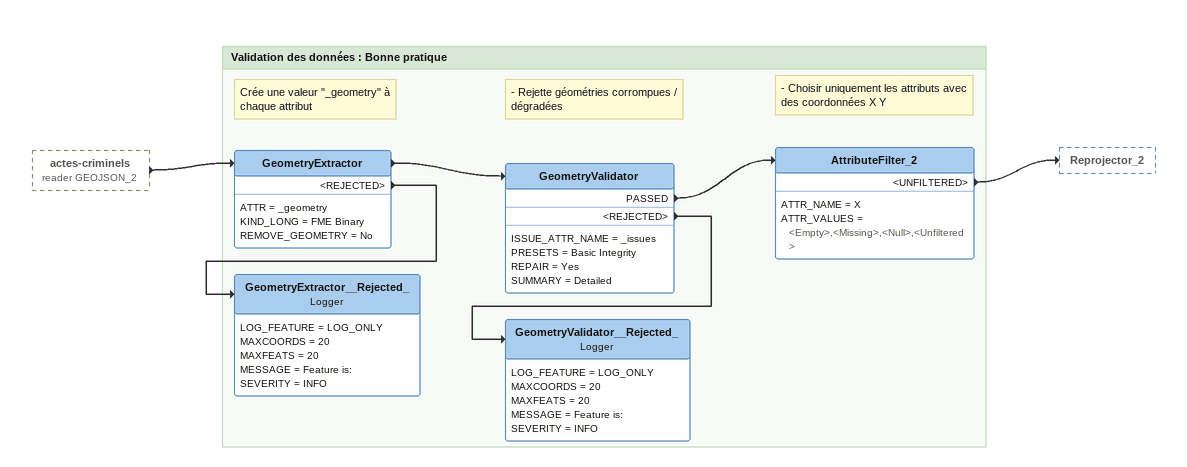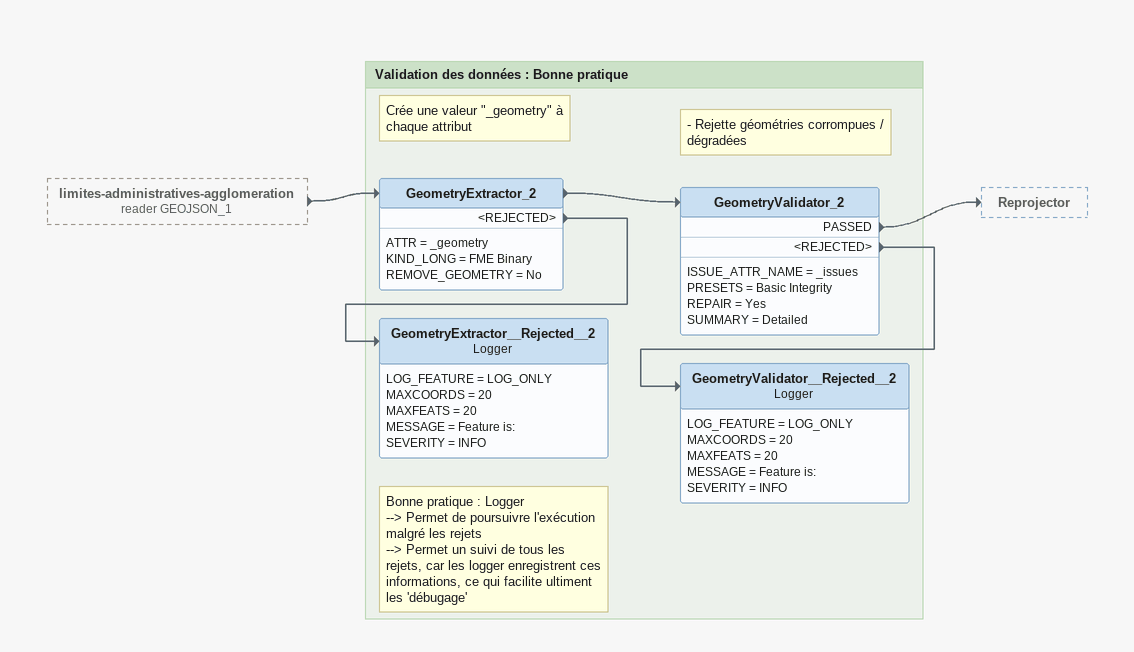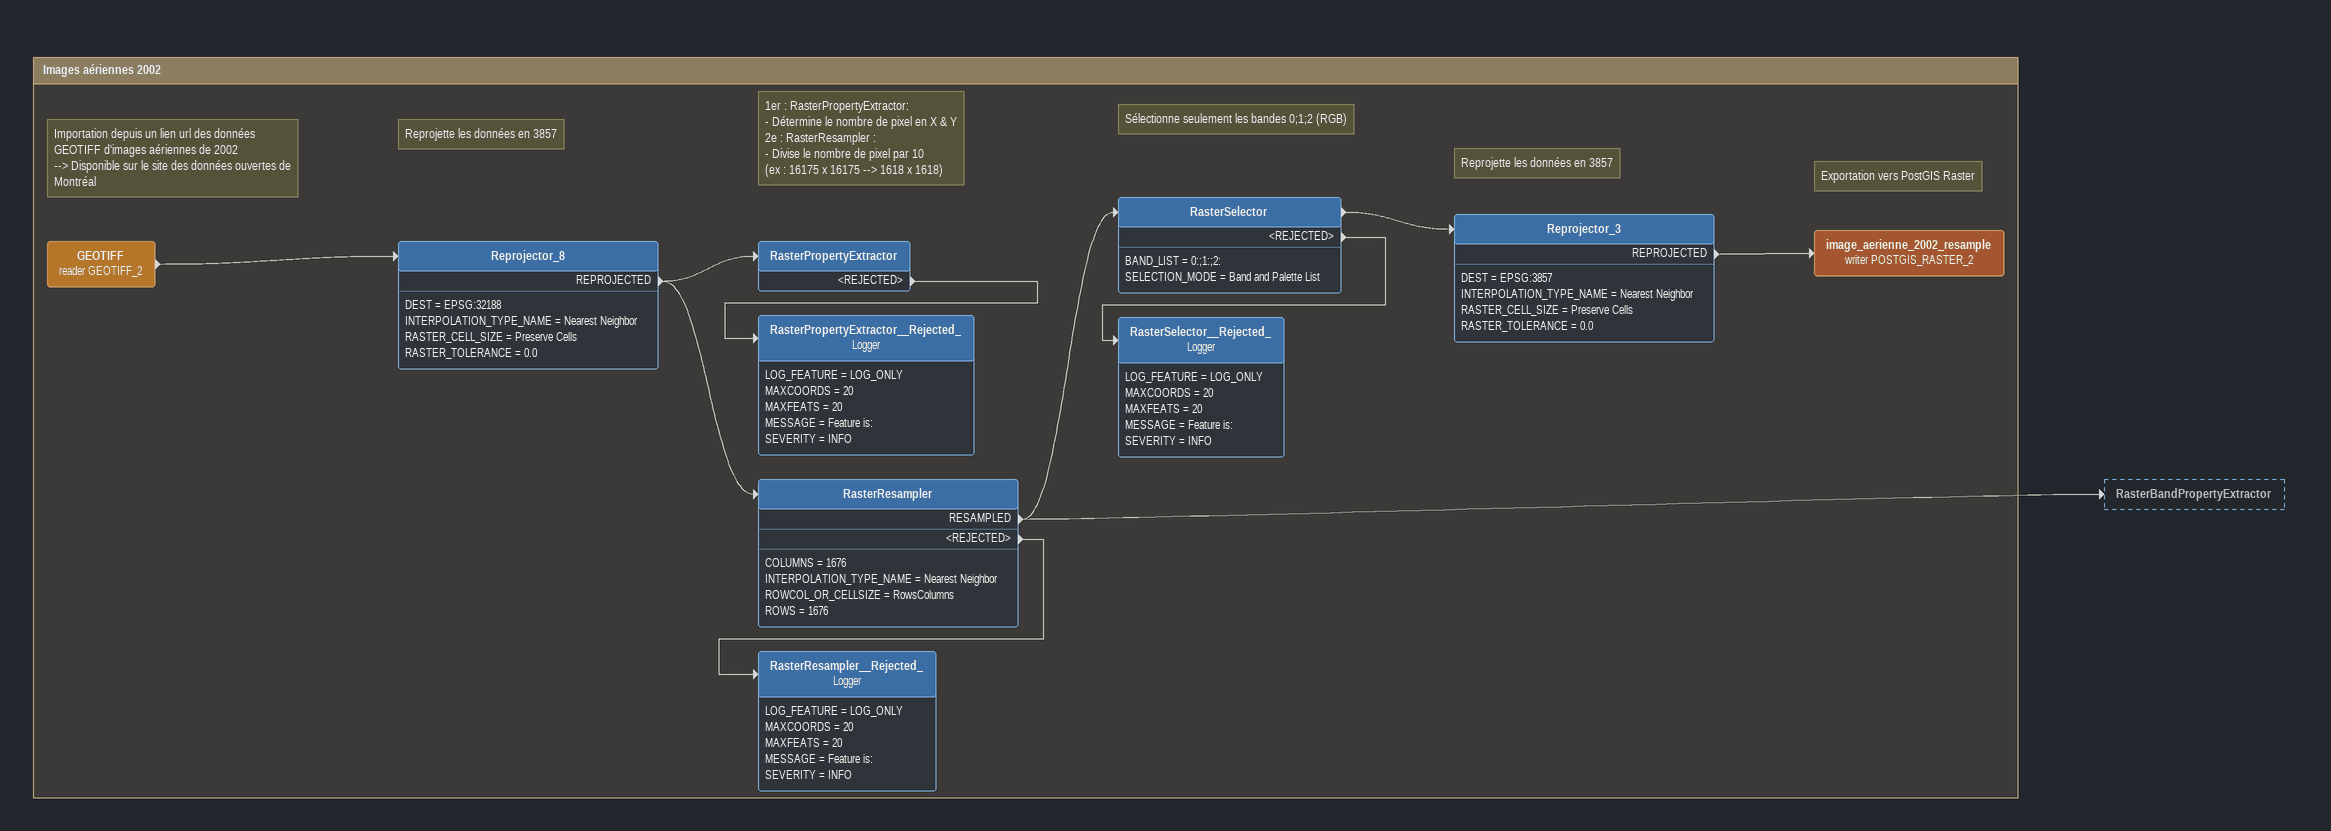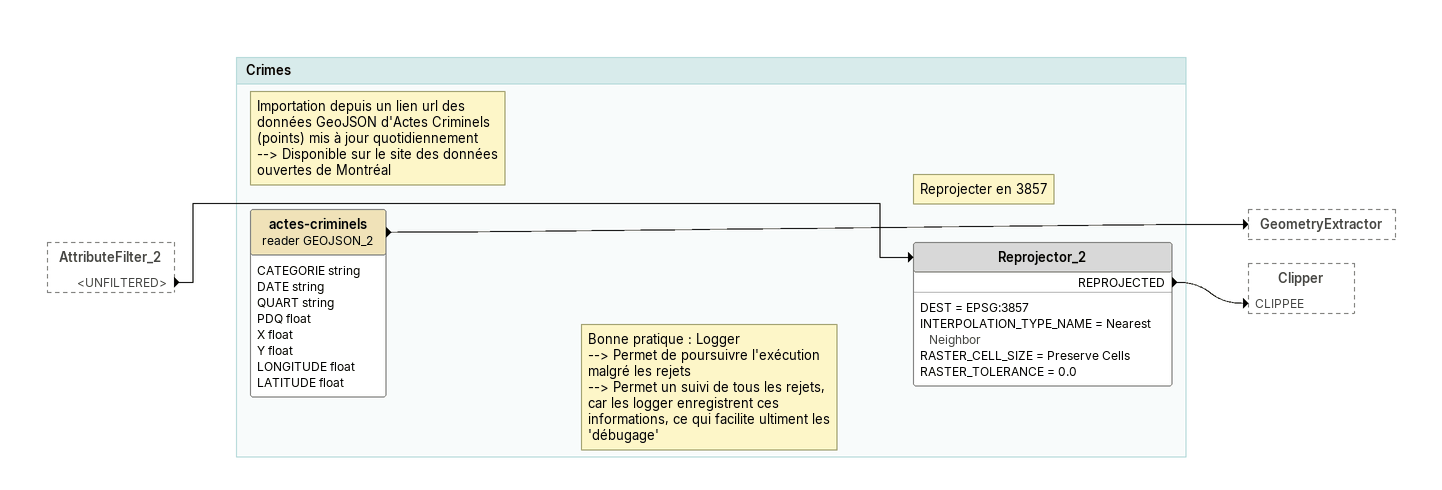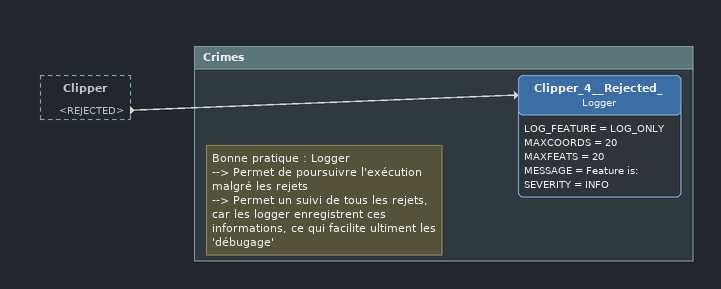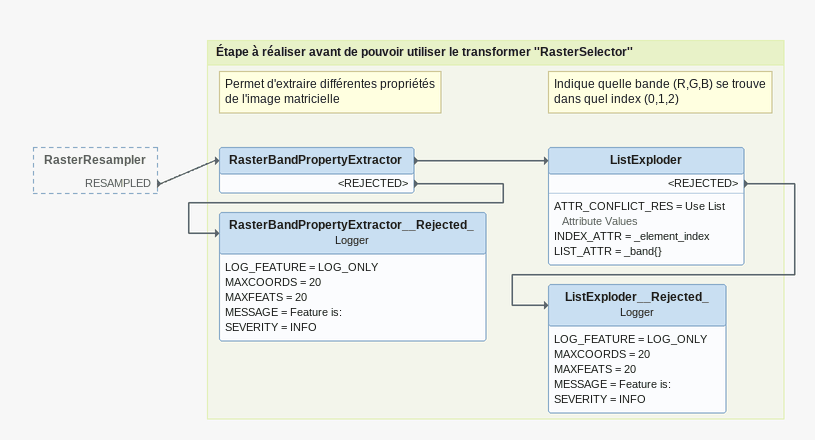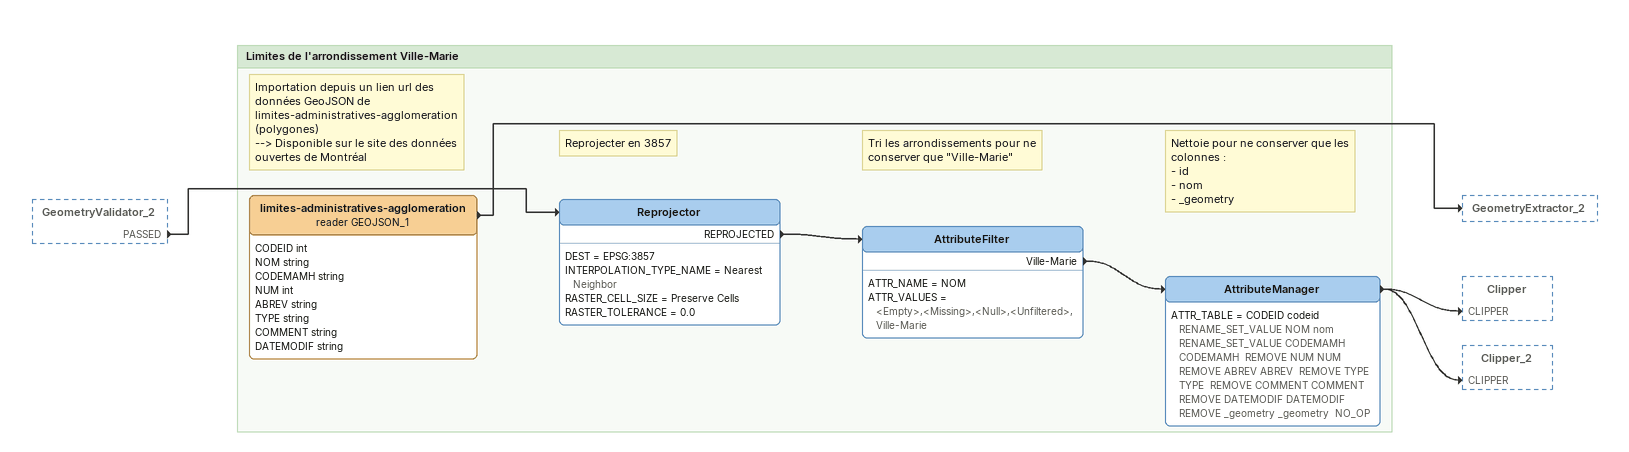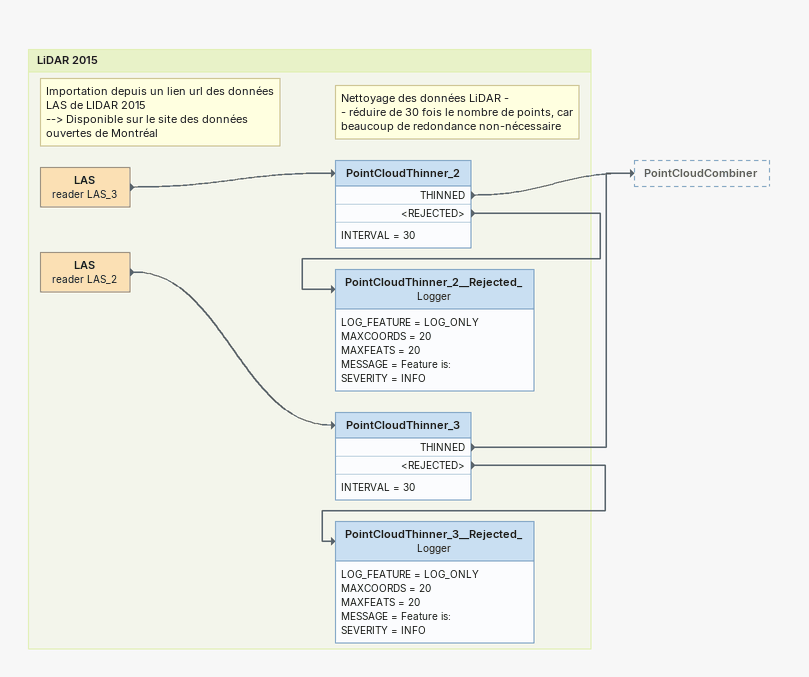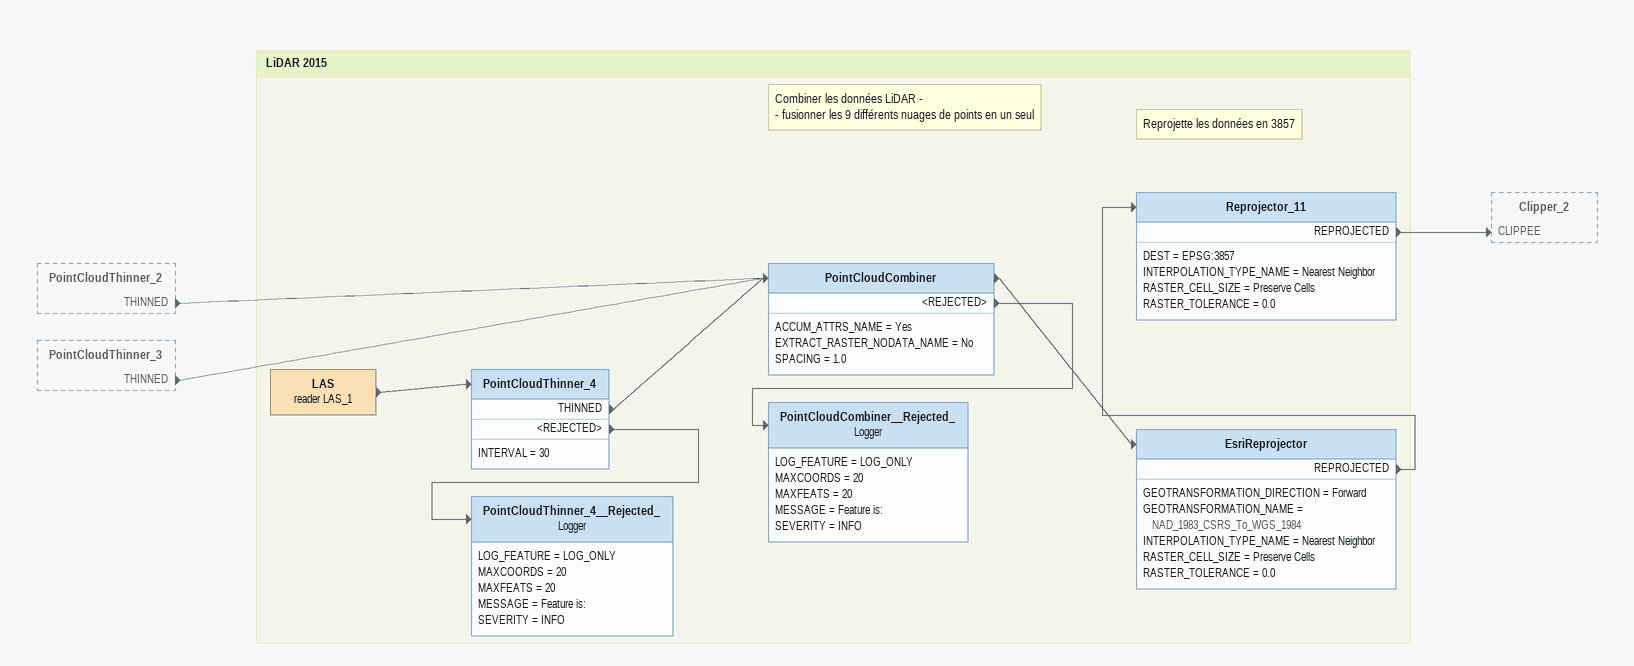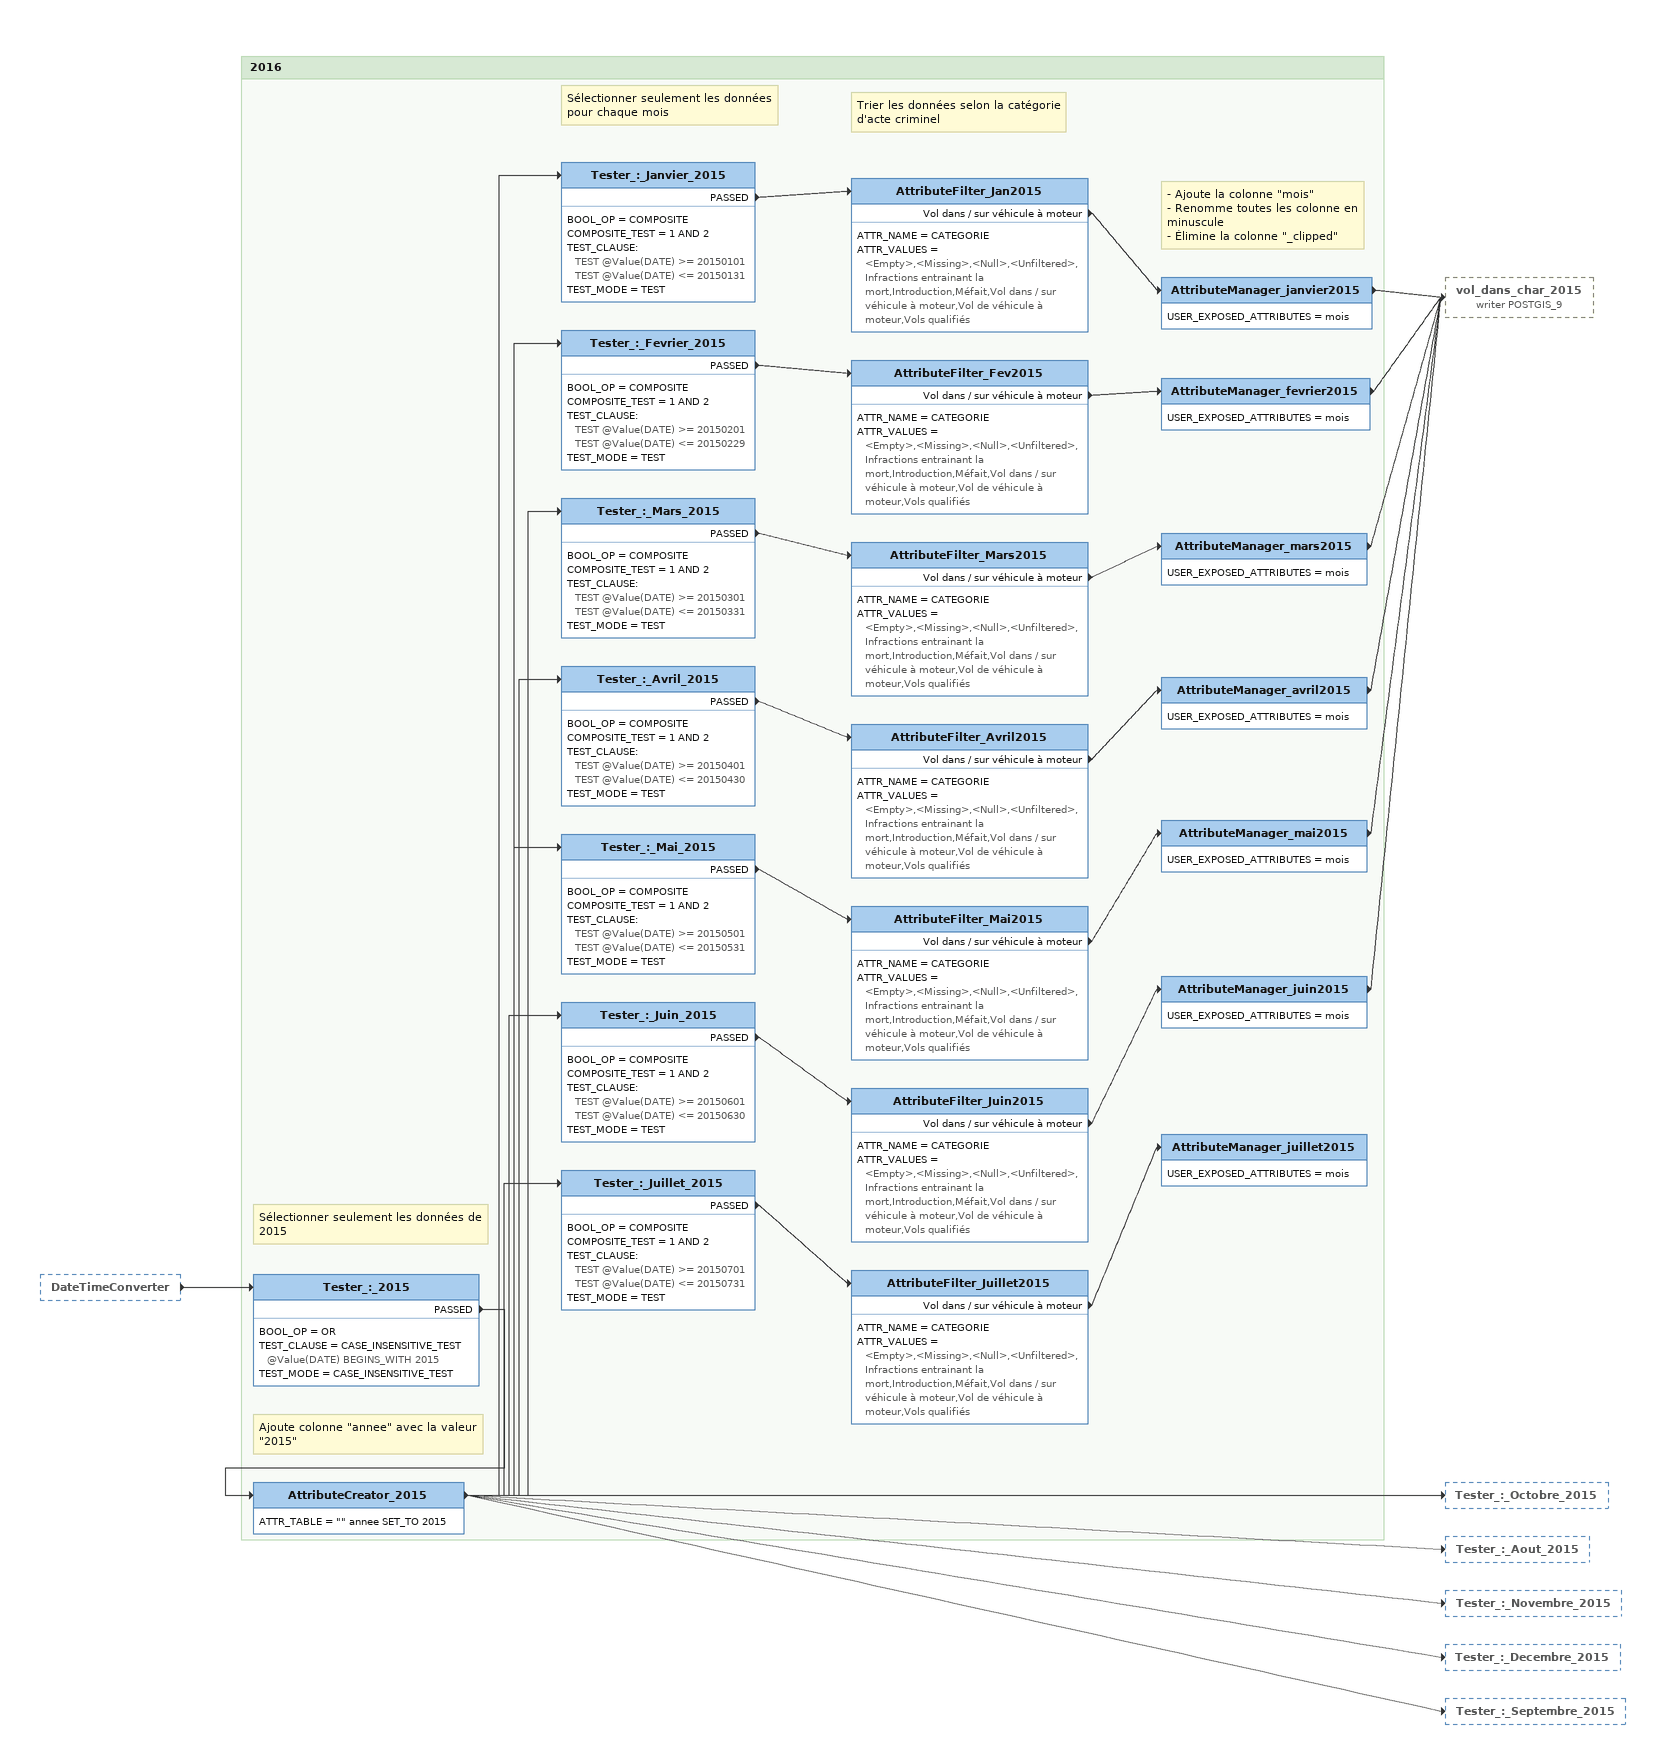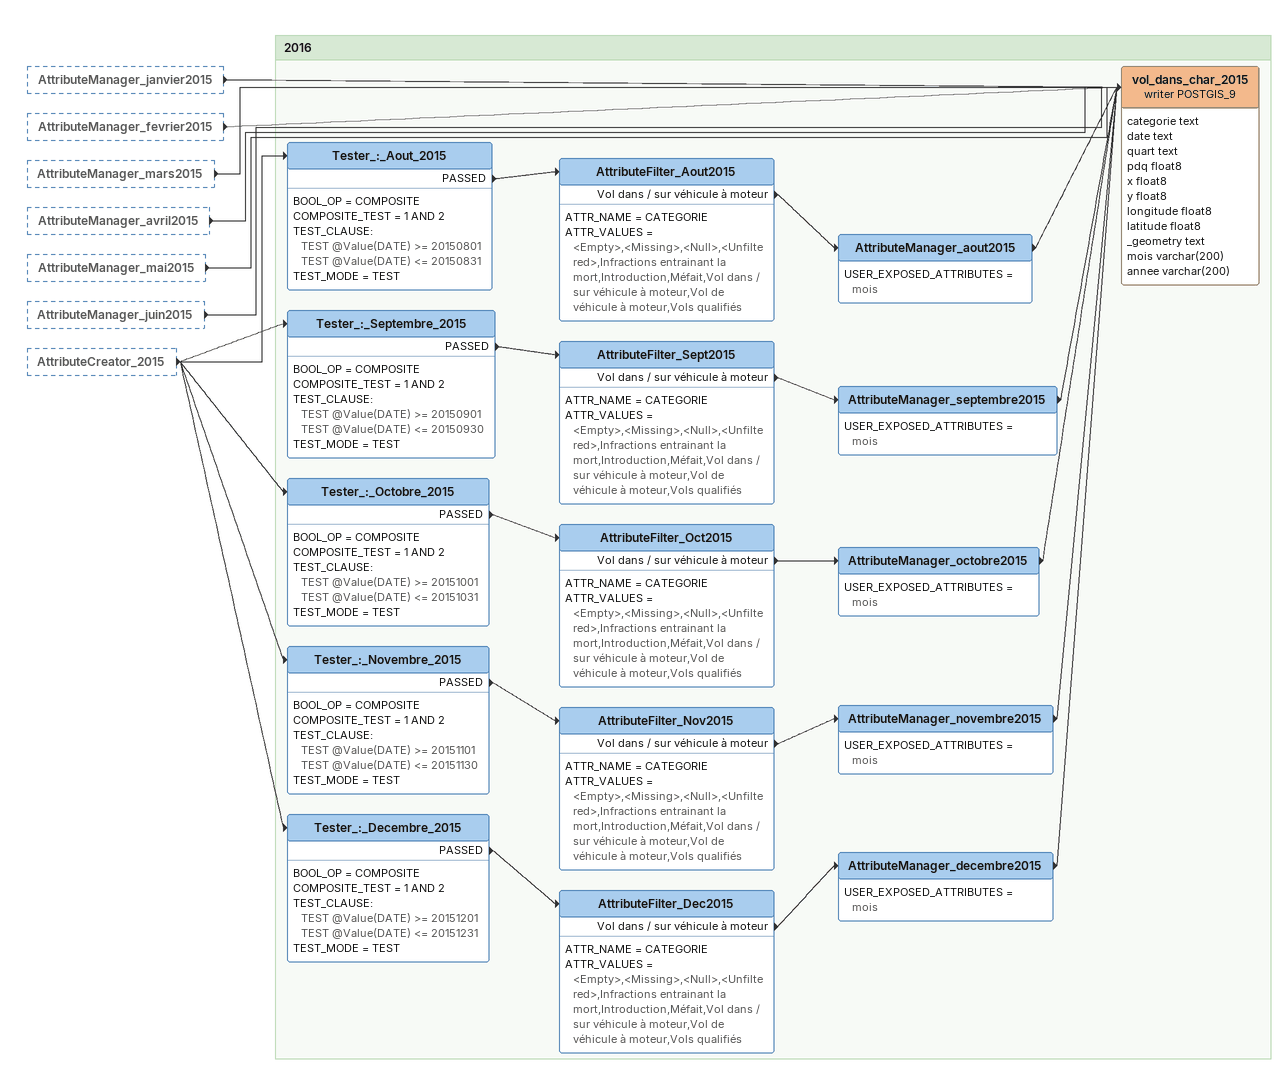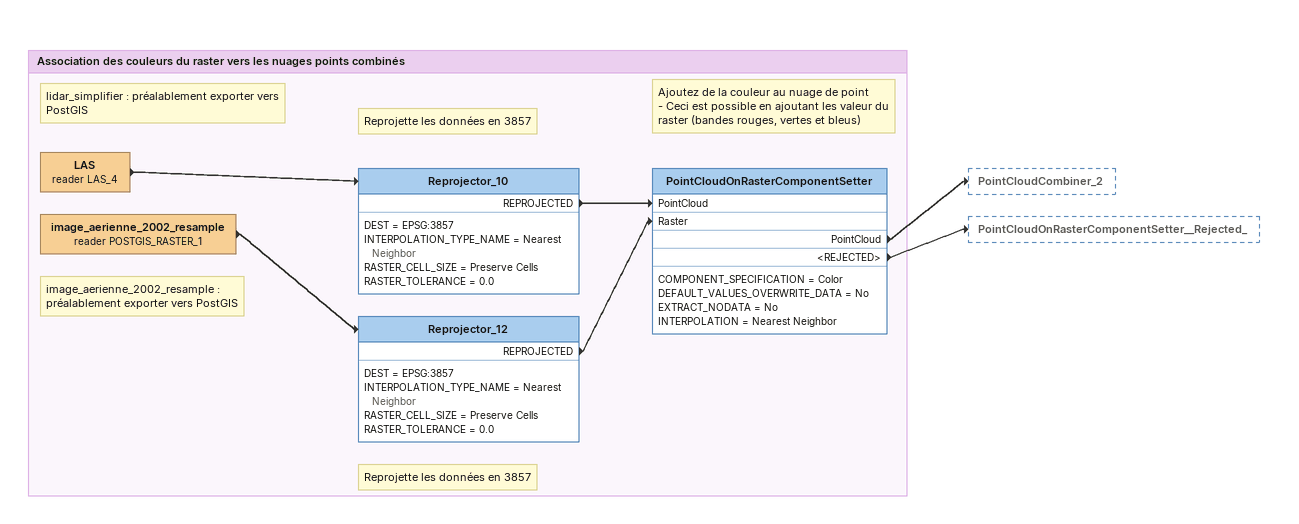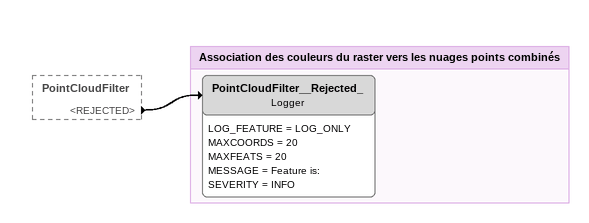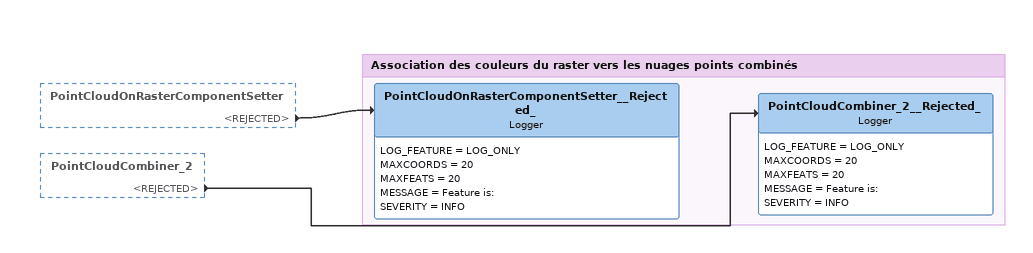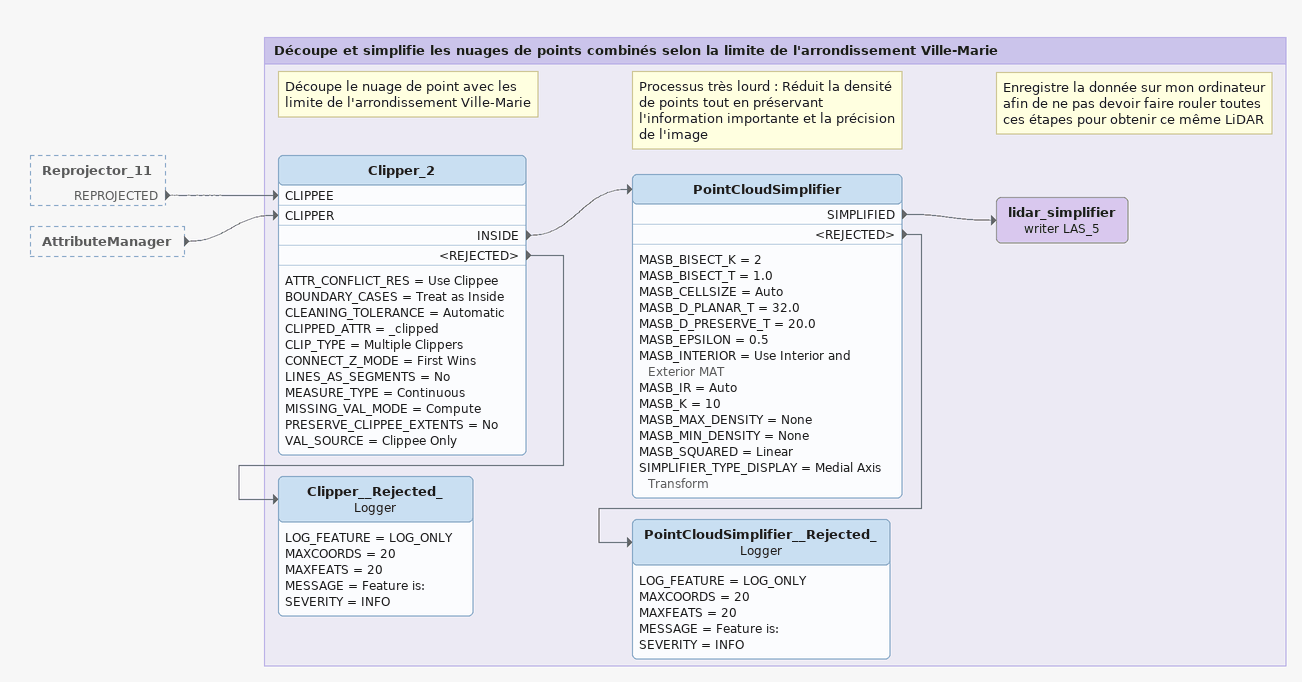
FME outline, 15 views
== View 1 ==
actes-criminels (reader GEOJSON_2) [outside]
    -> GeometryExtractor

Bookmark: Validation des données : Bonne pratique
Note: Crée une valeur "_geometry" à chaque attribut
GeometryExtractor
    ATTR = _geometry
    KIND_LONG = FME Binary
    REMOVE_GEOMETRY = No
    -> GeometryValidator
    <REJECTED> -> GeometryExtractor__Rejected_
Note: - Rejette géométries corrompues / dégradées
GeometryValidator
    ISSUE_ATTR_NAME = _issues
    PRESETS = Basic Integrity
    REPAIR = Yes
    SUMMARY = Detailed
    PASSED -> AttributeFilter_2
    <REJECTED> -> GeometryValidator__Rejected_
Note: - Choisir uniquement les attributs avec des coordonnées X Y
AttributeFilter_2
    ATTR_NAME = X
    ATTR_VALUES = <Empty>,<Missing>,<Null>,<Unfiltered>
    <UNFILTERED> -> Reprojector_2
GeometryValidator__Rejected_: Logger
    LOG_FEATURE = LOG_ONLY
    MAXCOORDS = 20
    MAXFEATS = 20
    MESSAGE = Feature is:
    SEVERITY = INFO
GeometryExtractor__Rejected_: Logger
    LOG_FEATURE = LOG_ONLY
    MAXCOORDS = 20
    MAXFEATS = 20
    MESSAGE = Feature is:
    SEVERITY = INFO

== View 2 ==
limites-administratives-agglomeration (reader GEOJSON_1) [outside]
    -> GeometryExtractor_2

Bookmark: Validation des données : Bonne pratique
Note: Crée une valeur "_geometry" à chaque attribut
GeometryExtractor_2
    ATTR = _geometry
    KIND_LONG = FME Binary
    REMOVE_GEOMETRY = No
    -> GeometryValidator_2
    <REJECTED> -> GeometryExtractor__Rejected__2
Note: - Rejette géométries corrompues / dégradées
GeometryValidator_2
    ISSUE_ATTR_NAME = _issues
    PRESETS = Basic Integrity
    REPAIR = Yes
    SUMMARY = Detailed
    PASSED -> Reprojector
    <REJECTED> -> GeometryValidator__Rejected__2
GeometryValidator__Rejected__2: Logger
    LOG_FEATURE = LOG_ONLY
    MAXCOORDS = 20
    MAXFEATS = 20
    MESSAGE = Feature is:
    SEVERITY = INFO
Note: Bonne pratique : Logger / --> Permet de poursuivre l'exécution malgré les rejets / --> Permet un suivi de tous les rejets, car les logger enregistrent ces informations, ce qui facilite ultiment les 'débugage'
GeometryExtractor__Rejected__2: Logger
    LOG_FEATURE = LOG_ONLY
    MAXCOORDS = 20
    MAXFEATS = 20
    MESSAGE = Feature is:
    SEVERITY = INFO

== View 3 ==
Bookmark: Images aériennes 2002
Note: Importation depuis un lien url des données GEOTIFF d'images aériennes de 2002 / --> Disponible sur le site des données ouvertes de Montréal
GEOTIFF (reader GEOTIFF_2)
    -> Reprojector_8
Note: Reprojette les données en 3857
Reprojector_8
    DEST = EPSG:32188
    INTERPOLATION_TYPE_NAME = Nearest Neighbor
    RASTER_CELL_SIZE = Preserve Cells
    RASTER_TOLERANCE = 0.0
    REPROJECTED -> RasterPropertyExtractor
    REPROJECTED -> RasterResampler
Note: 1er : RasterPropertyExtractor: / - Détermine le nombre de pixel en X & Y / 2e : RasterResampler : / - Divise le nombre de pixel par 10 / (ex : 16175 x 16175 --> 1618 x 1618)
RasterPropertyExtractor
    <REJECTED> -> RasterPropertyExtractor__Rejected_
RasterPropertyExtractor__Rejected_: Logger
    LOG_FEATURE = LOG_ONLY
    MAXCOORDS = 20
    MAXFEATS = 20
    MESSAGE = Feature is:
    SEVERITY = INFO
RasterResampler
    COLUMNS = 1676
    INTERPOLATION_TYPE_NAME = Nearest Neighbor
    ROWCOL_OR_CELLSIZE = RowsColumns
    ROWS = 1676
    RESAMPLED -> RasterBandPropertyExtractor
    RESAMPLED -> RasterSelector
    <REJECTED> -> RasterResampler__Rejected_
Note: Sélectionne seulement les bandes 0;1;2 (RGB)
RasterSelector
    BAND_LIST = 0:;1:;2:
    SELECTION_MODE = Band and Palette List
    -> Reprojector_3
    <REJECTED> -> RasterSelector__Rejected_
Note: Reprojette les données en 3857
Reprojector_3
    DEST = EPSG:3857
    INTERPOLATION_TYPE_NAME = Nearest Neighbor
    RASTER_CELL_SIZE = Preserve Cells
    RASTER_TOLERANCE = 0.0
    REPROJECTED -> image_aerienne_2002_resample (writer POSTGIS_RASTER_2)
Note: Exportation vers PostGIS Raster
image_aerienne_2002_resample (writer POSTGIS_RASTER_2)
RasterSelector__Rejected_: Logger
    LOG_FEATURE = LOG_ONLY
    MAXCOORDS = 20
    MAXFEATS = 20
    MESSAGE = Feature is:
    SEVERITY = INFO
RasterResampler__Rejected_: Logger
    LOG_FEATURE = LOG_ONLY
    MAXCOORDS = 20
    MAXFEATS = 20
    MESSAGE = Feature is:
    SEVERITY = INFO

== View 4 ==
AttributeFilter_2 [outside]
    <UNFILTERED> -> Reprojector_2

Bookmark: Crimes
Note: Importation depuis un lien url des données GeoJSON d'Actes Criminels (points) mis à jour quotidiennement / --> Disponible sur le site des données ouvertes de Montréal
Note: Bonne pratique : Logger / --> Permet de poursuivre l'exécution malgré les rejets / --> Permet un suivi de tous les rejets, car les logger enregistrent ces informations, ce qui facilite ultiment les 'débugage'
actes-criminels (reader GEOJSON_2)
    attributes: CATEGORIE string, DATE string, QUART string, PDQ float, X float, Y float, LONGITUDE float, LATITUDE float
    -> GeometryExtractor
Note: Reprojecter en 3857
Reprojector_2
    DEST = EPSG:3857
    INTERPOLATION_TYPE_NAME = Nearest Neighbor
    RASTER_CELL_SIZE = Preserve Cells
    RASTER_TOLERANCE = 0.0
    REPROJECTED -> Clipper [CLIPPEE]

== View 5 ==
Clipper [outside]
    <REJECTED> -> Clipper_4__Rejected_

Bookmark: Crimes
Note: Bonne pratique : Logger / --> Permet de poursuivre l'exécution malgré les rejets / --> Permet un suivi de tous les rejets, car les logger enregistrent ces informations, ce qui facilite ultiment les 'débugage'
Clipper_4__Rejected_: Logger
    LOG_FEATURE = LOG_ONLY
    MAXCOORDS = 20
    MAXFEATS = 20
    MESSAGE = Feature is:
    SEVERITY = INFO

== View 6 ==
RasterResampler [outside]
    RESAMPLED -> RasterBandPropertyExtractor

Bookmark: Étape à réaliser avant de pouvoir utiliser le transformer ''RasterSelector''
Note: Permet d'extraire différentes propriétés de l'image matricielle
RasterBandPropertyExtractor
    -> ListExploder
    <REJECTED> -> RasterBandPropertyExtractor__Rejected_
Note: Indique quelle bande (R,G,B) se trouve dans quel index (0,1,2)
ListExploder
    ATTR_CONFLICT_RES = Use List Attribute Values
    INDEX_ATTR = _element_index
    LIST_ATTR = _band{}
    <REJECTED> -> ListExploder__Rejected_
ListExploder__Rejected_: Logger
    LOG_FEATURE = LOG_ONLY
    MAXCOORDS = 20
    MAXFEATS = 20
    MESSAGE = Feature is:
    SEVERITY = INFO
RasterBandPropertyExtractor__Rejected_: Logger
    LOG_FEATURE = LOG_ONLY
    MAXCOORDS = 20
    MAXFEATS = 20
    MESSAGE = Feature is:
    SEVERITY = INFO

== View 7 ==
GeometryValidator_2 [outside]
    PASSED -> Reprojector

Bookmark: Limites de l'arrondissement Ville-Marie
Note: Importation depuis un lien url des données GeoJSON de limites-administratives-agglomeration (polygones) / --> Disponible sur le site des données ouvertes de Montréal
limites-administratives-agglomeration (reader GEOJSON_1)
    attributes: CODEID int, NOM string, CODEMAMH string, NUM int, ABREV string, TYPE string, COMMENT string, DATEMODIF string
    -> GeometryExtractor_2
Note: Reprojecter en 3857
Reprojector
    DEST = EPSG:3857
    INTERPOLATION_TYPE_NAME = Nearest Neighbor
    RASTER_CELL_SIZE = Preserve Cells
    RASTER_TOLERANCE = 0.0
    REPROJECTED -> AttributeFilter
Note: Tri les arrondissements pour ne conserver que "Ville-Marie"
AttributeFilter
    ATTR_NAME = NOM
    ATTR_VALUES = <Empty>,<Missing>,<Null>,<Unfiltered>,Ville-Marie
    Ville-Marie -> AttributeManager
Note: Nettoie pour ne conserver que les colonnes : / - id / - nom / - _geometry
AttributeManager
    ATTR_TABLE = CODEID codeid  RENAME_SET_VALUE NOM nom  RENAME_SET_VALUE CODEMAMH CODEMAMH  REMOVE NUM NUM  REMOVE ABREV ABREV  REMOVE TYPE TYPE  REMOVE COMMENT COMMENT  REMOVE DATEMODIF DATEMODIF  REMOVE _geometry _geometry  NO_OP
    -> Clipper [CLIPPER]
    -> Clipper_2 [CLIPPER]

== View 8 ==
Bookmark: LiDAR 2015
Note: Importation depuis un lien url des données LAS de LIDAR 2015 / --> Disponible sur le site des données ouvertes de Montréal
LAS (reader LAS_3)
    -> PointCloudThinner_2
Note: Nettoyage des données LiDAR - / - réduire de 30 fois le nombre de points, car beaucoup de redondance non-nécessaire
PointCloudThinner_2
    INTERVAL = 30
    THINNED -> PointCloudCombiner
    <REJECTED> -> PointCloudThinner_2__Rejected_
PointCloudThinner_2__Rejected_: Logger
    LOG_FEATURE = LOG_ONLY
    MAXCOORDS = 20
    MAXFEATS = 20
    MESSAGE = Feature is:
    SEVERITY = INFO
LAS (reader LAS_2)
    -> PointCloudThinner_3
PointCloudThinner_3
    INTERVAL = 30
    THINNED -> PointCloudCombiner
    <REJECTED> -> PointCloudThinner_3__Rejected_
PointCloudThinner_3__Rejected_: Logger
    LOG_FEATURE = LOG_ONLY
    MAXCOORDS = 20
    MAXFEATS = 20
    MESSAGE = Feature is:
    SEVERITY = INFO

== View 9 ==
PointCloudThinner_2 [outside]
    THINNED -> PointCloudCombiner
PointCloudThinner_3 [outside]
    THINNED -> PointCloudCombiner

Bookmark: LiDAR 2015
LAS (reader LAS_1)
    -> PointCloudThinner_4
PointCloudThinner_4
    INTERVAL = 30
    THINNED -> PointCloudCombiner
    <REJECTED> -> PointCloudThinner_4__Rejected_
Note: Combiner les données LiDAR - / - fusionner les 9 différents nuages de points en un seul
PointCloudCombiner
    ACCUM_ATTRS_NAME = Yes
    EXTRACT_RASTER_NODATA_NAME = No
    SPACING = 1.0
    -> EsriReprojector
    <REJECTED> -> PointCloudCombiner__Rejected_
PointCloudCombiner__Rejected_: Logger
    LOG_FEATURE = LOG_ONLY
    MAXCOORDS = 20
    MAXFEATS = 20
    MESSAGE = Feature is:
    SEVERITY = INFO
EsriReprojector
    GEOTRANSFORMATION_DIRECTION = Forward
    GEOTRANSFORMATION_NAME = NAD_1983_CSRS_To_WGS_1984
    INTERPOLATION_TYPE_NAME = Nearest Neighbor
    RASTER_CELL_SIZE = Preserve Cells
    RASTER_TOLERANCE = 0.0
    REPROJECTED -> Reprojector_11
Note: Reprojette les données en 3857
Reprojector_11
    DEST = EPSG:3857
    INTERPOLATION_TYPE_NAME = Nearest Neighbor
    RASTER_CELL_SIZE = Preserve Cells
    RASTER_TOLERANCE = 0.0
    REPROJECTED -> Clipper_2 [CLIPPEE]
PointCloudThinner_4__Rejected_: Logger
    LOG_FEATURE = LOG_ONLY
    MAXCOORDS = 20
    MAXFEATS = 20
    MESSAGE = Feature is:
    SEVERITY = INFO

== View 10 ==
DateTimeConverter [outside]
    -> Tester_:_2015

Bookmark: 2016
Note: Sélectionner seulement les données de 2015
Tester_:_2015
    BOOL_OP = OR
    TEST_CLAUSE = CASE_INSENSITIVE_TEST @Value(DATE) BEGINS_WITH 2015
    TEST_MODE = CASE_INSENSITIVE_TEST
    PASSED -> AttributeCreator_2015
Note: Ajoute colonne "annee" avec la valeur "2015"
AttributeCreator_2015
    ATTR_TABLE = "" annee SET_TO 2015
    -> Tester_:_Octobre_2015
    -> Tester_:_Mars_2015
    -> Tester_:_Fevrier_2015
    -> Tester_:_Aout_2015
    -> Tester_:_Avril_2015
    -> Tester_:_Novembre_2015
    -> Tester_:_Decembre_2015
    -> Tester_:_Janvier_2015
    -> Tester_:_Juillet_2015
    -> Tester_:_Juin_2015
    -> Tester_:_Septembre_2015
    -> Tester_:_Mai_2015
Note: Sélectionner seulement les données pour chaque mois
Tester_:_Janvier_2015
    BOOL_OP = COMPOSITE
    COMPOSITE_TEST = 1 AND 2
    TEST_CLAUSE:
      TEST @Value(DATE) >= 20150101
      TEST @Value(DATE) <= 20150131
    TEST_MODE = TEST
    PASSED -> AttributeFilter_Jan2015
Note: Trier les données selon la catégorie d'acte criminel
AttributeFilter_Jan2015
    ATTR_NAME = CATEGORIE
    ATTR_VALUES = <Empty>,<Missing>,<Null>,<Unfiltered>,Infractions entrainant la mort,Introduction,Méfait,Vol dans / sur véhicule à moteur,Vol de véhicule à moteur,Vols qualifiés
    Vol dans / sur véhicule à moteur -> AttributeManager_janvier2015
Note: - Ajoute la colonne "mois" / - Renomme toutes les colonne en minuscule / - Élimine la colonne "_clipped"
AttributeManager_janvier2015
    USER_EXPOSED_ATTRIBUTES = mois
    -> vol_dans_char_2015 (writer POSTGIS_9)
Tester_:_Fevrier_2015
    BOOL_OP = COMPOSITE
    COMPOSITE_TEST = 1 AND 2
    TEST_CLAUSE:
      TEST @Value(DATE) >= 20150201
      TEST @Value(DATE) <= 20150229
    TEST_MODE = TEST
    PASSED -> AttributeFilter_Fev2015
AttributeFilter_Fev2015
    ATTR_NAME = CATEGORIE
    ATTR_VALUES = <Empty>,<Missing>,<Null>,<Unfiltered>,Infractions entrainant la mort,Introduction,Méfait,Vol dans / sur véhicule à moteur,Vol de véhicule à moteur,Vols qualifiés
    Vol dans / sur véhicule à moteur -> AttributeManager_fevrier2015
AttributeManager_fevrier2015
    USER_EXPOSED_ATTRIBUTES = mois
    -> vol_dans_char_2015 (writer POSTGIS_9)
Tester_:_Mars_2015
    BOOL_OP = COMPOSITE
    COMPOSITE_TEST = 1 AND 2
    TEST_CLAUSE:
      TEST @Value(DATE) >= 20150301
      TEST @Value(DATE) <= 20150331
    TEST_MODE = TEST
    PASSED -> AttributeFilter_Mars2015
AttributeFilter_Mars2015
    ATTR_NAME = CATEGORIE
    ATTR_VALUES = <Empty>,<Missing>,<Null>,<Unfiltered>,Infractions entrainant la mort,Introduction,Méfait,Vol dans / sur véhicule à moteur,Vol de véhicule à moteur,Vols qualifiés
    Vol dans / sur véhicule à moteur -> AttributeManager_mars2015
AttributeManager_mars2015
    USER_EXPOSED_ATTRIBUTES = mois
    -> vol_dans_char_2015 (writer POSTGIS_9)
Tester_:_Avril_2015
    BOOL_OP = COMPOSITE
    COMPOSITE_TEST = 1 AND 2
    TEST_CLAUSE:
      TEST @Value(DATE) >= 20150401
      TEST @Value(DATE) <= 20150430
    TEST_MODE = TEST
    PASSED -> AttributeFilter_Avril2015
AttributeFilter_Avril2015
    ATTR_NAME = CATEGORIE
    ATTR_VALUES = <Empty>,<Missing>,<Null>,<Unfiltered>,Infractions entrainant la mort,Introduction,Méfait,Vol dans / sur véhicule à moteur,Vol de véhicule à moteur,Vols qualifiés
    Vol dans / sur véhicule à moteur -> AttributeManager_avril2015
AttributeManager_avril2015
    USER_EXPOSED_ATTRIBUTES = mois
    -> vol_dans_char_2015 (writer POSTGIS_9)
Tester_:_Mai_2015
    BOOL_OP = COMPOSITE
    COMPOSITE_TEST = 1 AND 2
    TEST_CLAUSE:
      TEST @Value(DATE) >= 20150501
      TEST @Value(DATE) <= 20150531
    TEST_MODE = TEST
    PASSED -> AttributeFilter_Mai2015
AttributeFilter_Mai2015
    ATTR_NAME = CATEGORIE
    ATTR_VALUES = <Empty>,<Missing>,<Null>,<Unfiltered>,Infractions entrainant la mort,Introduction,Méfait,Vol dans / sur véhicule à moteur,Vol de véhicule à moteur,Vols qualifiés
    Vol dans / sur véhicule à moteur -> AttributeManager_mai2015
AttributeManager_mai2015
    USER_EXPOSED_ATTRIBUTES = mois
    -> vol_dans_char_2015 (writer POSTGIS_9)
Tester_:_Juin_2015
    BOOL_OP = COMPOSITE
    COMPOSITE_TEST = 1 AND 2
    TEST_CLAUSE:
      TEST @Value(DATE) >= 20150601
      TEST @Value(DATE) <= 20150630
    TEST_MODE = TEST
    PASSED -> AttributeFilter_Juin2015
AttributeFilter_Juin2015
    ATTR_NAME = CATEGORIE
    ATTR_VALUES = <Empty>,<Missing>,<Null>,<Unfiltered>,Infractions entrainant la mort,Introduction,Méfait,Vol dans / sur véhicule à moteur,Vol de véhicule à moteur,Vols qualifiés
    Vol dans / sur véhicule à moteur -> AttributeManager_juin2015
AttributeManager_juin2015
    USER_EXPOSED_ATTRIBUTES = mois
    -> vol_dans_char_2015 (writer POSTGIS_9)
Tester_:_Juillet_2015
    BOOL_OP = COMPOSITE
    COMPOSITE_TEST = 1 AND 2
    TEST_CLAUSE:
      TEST @Value(DATE) >= 20150701
      TEST @Value(DATE) <= 20150731
    TEST_MODE = TEST
    PASSED -> AttributeFilter_Juillet2015
AttributeFilter_Juillet2015
    ATTR_NAME = CATEGORIE
    ATTR_VALUES = <Empty>,<Missing>,<Null>,<Unfiltered>,Infractions entrainant la mort,Introduction,Méfait,Vol dans / sur véhicule à moteur,Vol de véhicule à moteur,Vols qualifiés
    Vol dans / sur véhicule à moteur -> AttributeManager_juillet2015
AttributeManager_juillet2015
    USER_EXPOSED_ATTRIBUTES = mois

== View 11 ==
AttributeManager_janvier2015 [outside]
    -> vol_dans_char_2015 (writer POSTGIS_9)
AttributeManager_fevrier2015 [outside]
    -> vol_dans_char_2015 (writer POSTGIS_9)
AttributeManager_mars2015 [outside]
    -> vol_dans_char_2015 (writer POSTGIS_9)
AttributeManager_avril2015 [outside]
    -> vol_dans_char_2015 (writer POSTGIS_9)
AttributeManager_mai2015 [outside]
    -> vol_dans_char_2015 (writer POSTGIS_9)
AttributeManager_juin2015 [outside]
    -> vol_dans_char_2015 (writer POSTGIS_9)
AttributeCreator_2015 [outside]
    -> Tester_:_Octobre_2015
    -> Tester_:_Aout_2015
    -> Tester_:_Novembre_2015
    -> Tester_:_Decembre_2015
    -> Tester_:_Septembre_2015

Bookmark: 2016
Tester_:_Aout_2015
    BOOL_OP = COMPOSITE
    COMPOSITE_TEST = 1 AND 2
    TEST_CLAUSE:
      TEST @Value(DATE) >= 20150801
      TEST @Value(DATE) <= 20150831
    TEST_MODE = TEST
    PASSED -> AttributeFilter_Aout2015
AttributeFilter_Aout2015
    ATTR_NAME = CATEGORIE
    ATTR_VALUES = <Empty>,<Missing>,<Null>,<Unfiltered>,Infractions entrainant la mort,Introduction,Méfait,Vol dans / sur véhicule à moteur,Vol de véhicule à moteur,Vols qualifiés
    Vol dans / sur véhicule à moteur -> AttributeManager_aout2015
AttributeManager_aout2015
    USER_EXPOSED_ATTRIBUTES = mois
    -> vol_dans_char_2015 (writer POSTGIS_9)
Tester_:_Septembre_2015
    BOOL_OP = COMPOSITE
    COMPOSITE_TEST = 1 AND 2
    TEST_CLAUSE:
      TEST @Value(DATE) >= 20150901
      TEST @Value(DATE) <= 20150930
    TEST_MODE = TEST
    PASSED -> AttributeFilter_Sept2015
AttributeFilter_Sept2015
    ATTR_NAME = CATEGORIE
    ATTR_VALUES = <Empty>,<Missing>,<Null>,<Unfiltered>,Infractions entrainant la mort,Introduction,Méfait,Vol dans / sur véhicule à moteur,Vol de véhicule à moteur,Vols qualifiés
    Vol dans / sur véhicule à moteur -> AttributeManager_septembre2015
AttributeManager_septembre2015
    USER_EXPOSED_ATTRIBUTES = mois
    -> vol_dans_char_2015 (writer POSTGIS_9)
Tester_:_Octobre_2015
    BOOL_OP = COMPOSITE
    COMPOSITE_TEST = 1 AND 2
    TEST_CLAUSE:
      TEST @Value(DATE) >= 20151001
      TEST @Value(DATE) <= 20151031
    TEST_MODE = TEST
    PASSED -> AttributeFilter_Oct2015
AttributeFilter_Oct2015
    ATTR_NAME = CATEGORIE
    ATTR_VALUES = <Empty>,<Missing>,<Null>,<Unfiltered>,Infractions entrainant la mort,Introduction,Méfait,Vol dans / sur véhicule à moteur,Vol de véhicule à moteur,Vols qualifiés
    Vol dans / sur véhicule à moteur -> AttributeManager_octobre2015
AttributeManager_octobre2015
    USER_EXPOSED_ATTRIBUTES = mois
    -> vol_dans_char_2015 (writer POSTGIS_9)
Tester_:_Novembre_2015
    BOOL_OP = COMPOSITE
    COMPOSITE_TEST = 1 AND 2
    TEST_CLAUSE:
      TEST @Value(DATE) >= 20151101
      TEST @Value(DATE) <= 20151130
    TEST_MODE = TEST
    PASSED -> AttributeFilter_Nov2015
AttributeFilter_Nov2015
    ATTR_NAME = CATEGORIE
    ATTR_VALUES = <Empty>,<Missing>,<Null>,<Unfiltered>,Infractions entrainant la mort,Introduction,Méfait,Vol dans / sur véhicule à moteur,Vol de véhicule à moteur,Vols qualifiés
    Vol dans / sur véhicule à moteur -> AttributeManager_novembre2015
AttributeManager_novembre2015
    USER_EXPOSED_ATTRIBUTES = mois
    -> vol_dans_char_2015 (writer POSTGIS_9)
Tester_:_Decembre_2015
    BOOL_OP = COMPOSITE
    COMPOSITE_TEST = 1 AND 2
    TEST_CLAUSE:
      TEST @Value(DATE) >= 20151201
      TEST @Value(DATE) <= 20151231
    TEST_MODE = TEST
    PASSED -> AttributeFilter_Dec2015
AttributeFilter_Dec2015
    ATTR_NAME = CATEGORIE
    ATTR_VALUES = <Empty>,<Missing>,<Null>,<Unfiltered>,Infractions entrainant la mort,Introduction,Méfait,Vol dans / sur véhicule à moteur,Vol de véhicule à moteur,Vols qualifiés
    Vol dans / sur véhicule à moteur -> AttributeManager_decembre2015
AttributeManager_decembre2015
    USER_EXPOSED_ATTRIBUTES = mois
    -> vol_dans_char_2015 (writer POSTGIS_9)
vol_dans_char_2015 (writer POSTGIS_9)
    attributes: categorie text, date text, quart text, pdq float8, x float8, y float8, longitude float8, latitude float8, _geometry text, mois varchar(200), annee varchar(200)

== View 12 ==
Bookmark: Association des couleurs du raster vers les nuages points combinés
Note: lidar_simplifier : préalablement exporter vers PostGIS
LAS (reader LAS_4)
    -> Reprojector_10
Note: Reprojette les données en 3857
Reprojector_10
    DEST = EPSG:3857
    INTERPOLATION_TYPE_NAME = Nearest Neighbor
    RASTER_CELL_SIZE = Preserve Cells
    RASTER_TOLERANCE = 0.0
    REPROJECTED -> PointCloudOnRasterComponentSetter [PointCloud]
Note: image_aerienne_2002_resample : préalablement exporter vers PostGIS
image_aerienne_2002_resample (reader POSTGIS_RASTER_1)
    -> Reprojector_12
Note: Reprojette les données en 3857
Reprojector_12
    DEST = EPSG:3857
    INTERPOLATION_TYPE_NAME = Nearest Neighbor
    RASTER_CELL_SIZE = Preserve Cells
    RASTER_TOLERANCE = 0.0
    REPROJECTED -> PointCloudOnRasterComponentSetter [Raster]
Note: Ajoutez de la couleur au nuage de point / - Ceci est possible en ajoutant les valeur du raster (bandes rouges, vertes et bleus)
PointCloudOnRasterComponentSetter
    COMPONENT_SPECIFICATION = Color
    DEFAULT_VALUES_OVERWRITE_DATA = No
    EXTRACT_NODATA = No
    INTERPOLATION = Nearest Neighbor
    PointCloud -> PointCloudCombiner_2
    <REJECTED> -> PointCloudOnRasterComponentSetter__Rejected_

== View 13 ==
PointCloudFilter [outside]
    <REJECTED> -> PointCloudFilter__Rejected_

Bookmark: Association des couleurs du raster vers les nuages points combinés
PointCloudFilter__Rejected_: Logger
    LOG_FEATURE = LOG_ONLY
    MAXCOORDS = 20
    MAXFEATS = 20
    MESSAGE = Feature is:
    SEVERITY = INFO

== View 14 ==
PointCloudOnRasterComponentSetter [outside]
    <REJECTED> -> PointCloudOnRasterComponentSetter__Rejected_
PointCloudCombiner_2 [outside]
    <REJECTED> -> PointCloudCombiner_2__Rejected_

Bookmark: Association des couleurs du raster vers les nuages points combinés
PointCloudCombiner_2__Rejected_: Logger
    LOG_FEATURE = LOG_ONLY
    MAXCOORDS = 20
    MAXFEATS = 20
    MESSAGE = Feature is:
    SEVERITY = INFO
PointCloudOnRasterComponentSetter__Rejected_: Logger
    LOG_FEATURE = LOG_ONLY
    MAXCOORDS = 20
    MAXFEATS = 20
    MESSAGE = Feature is:
    SEVERITY = INFO

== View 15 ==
Reprojector_11 [outside]
    REPROJECTED -> Clipper_2 [CLIPPEE]
AttributeManager [outside]
    -> Clipper_2 [CLIPPER]

Bookmark: Découpe et simplifie les nuages de points combinés selon la limite de l'arrondissement Ville-Marie
Note: Découpe le nuage de point avec les limite de l'arrondissement Ville-Marie
Clipper_2
    ATTR_CONFLICT_RES = Use Clippee
    BOUNDARY_CASES = Treat as Inside
    CLEANING_TOLERANCE = Automatic
    CLIPPED_ATTR = _clipped
    CLIP_TYPE = Multiple Clippers
    CONNECT_Z_MODE = First Wins
    LINES_AS_SEGMENTS = No
    MEASURE_TYPE = Continuous
    MISSING_VAL_MODE = Compute
    PRESERVE_CLIPPEE_EXTENTS = No
    VAL_SOURCE = Clippee Only
    INSIDE -> PointCloudSimplifier
    <REJECTED> -> Clipper__Rejected_
Note: Processus très lourd : Réduit la densité de points tout en préservant l'information importante et la précision de l'image
PointCloudSimplifier
    MASB_BISECT_K = 2
    MASB_BISECT_T = 1.0
    MASB_CELLSIZE = Auto
    MASB_D_PLANAR_T = 32.0
    MASB_D_PRESERVE_T = 20.0
    MASB_EPSILON = 0.5
    MASB_INTERIOR = Use Interior and Exterior MAT
    MASB_IR = Auto
    MASB_K = 10
    MASB_MAX_DENSITY = None
    MASB_MIN_DENSITY = None
    MASB_SQUARED = Linear
    SIMPLIFIER_TYPE_DISPLAY = Medial Axis Transform
    SIMPLIFIED -> lidar_simplifier (writer LAS_5)
    <REJECTED> -> PointCloudSimplifier__Rejected_
Note: Enregistre la donnée sur mon ordinateur afin de ne pas devoir faire rouler toutes ces étapes pour obtenir ce même LiDAR
lidar_simplifier (writer LAS_5)
PointCloudSimplifier__Rejected_: Logger
    LOG_FEATURE = LOG_ONLY
    MAXCOORDS = 20
    MAXFEATS = 20
    MESSAGE = Feature is:
    SEVERITY = INFO
Clipper__Rejected_: Logger
    LOG_FEATURE = LOG_ONLY
    MAXCOORDS = 20
    MAXFEATS = 20
    MESSAGE = Feature is:
    SEVERITY = INFO
